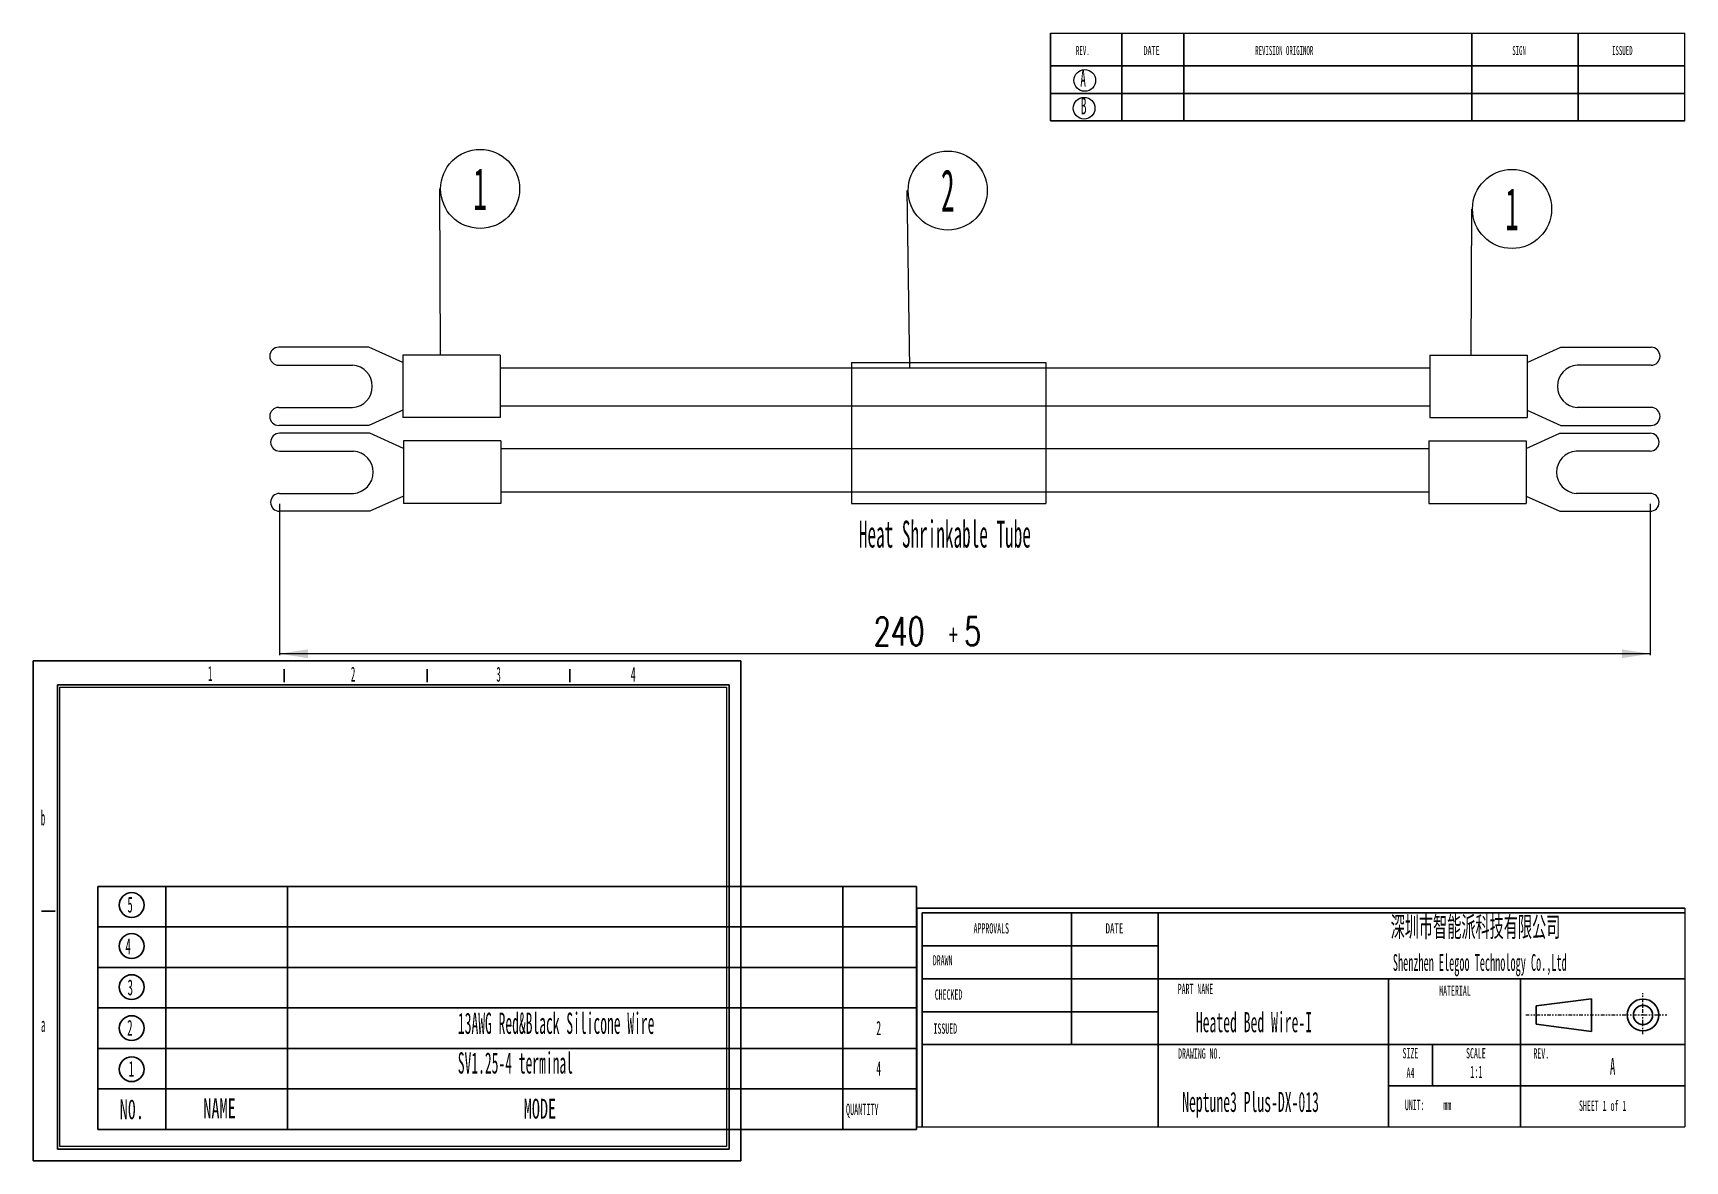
# Model space of a CAD drawing. Header units: millimetres. Extents: x 0 to 117, y 0 to 80.
import ezdxf
from ezdxf.enums import TextEntityAlignment as Align

# ---------------------------------------------------------------- set-up
doc = ezdxf.new("R2010")
doc.units = ezdxf.units.MM
doc.linetypes.add('CENTERX2', pattern=[2.032, 1.27, -0.254, 0.254, -0.254])
doc.linetypes.add('PHANTOM', pattern=[1.27, 0.635, -0.127, 0.127, -0.127, 0.127, -0.127])
for name, color, linetype, lineweight in [('SLD-0', 179, 'Continuous', 30), ('中心线层', 1, 'CENTERX2', 15), ('尺寸线层', 3, 'Continuous', 15), ('粗实线层', 179, 'Continuous', 30)]:
    doc.layers.add(name, color=color, linetype=linetype, lineweight=lineweight)
doc.layers.add('SLD-0_0', color=179, linetype='Continuous')
doc.styles.add('SLDTEXTSTYLE0', font='TXT', dxfattribs={"width": 0.469})
doc.styles.add('SLDTEXTSTYLE1', font='TXT', dxfattribs={"width": 0.63525})
doc.styles.add('SLDTEXTSTYLE10', font='TXT', dxfattribs={"width": 0.50025})
doc.styles.add('SLDTEXTSTYLE11', font='TXT', dxfattribs={"width": 0.7, "bigfont": 'bigfont'})
doc.styles.add('SLDTEXTSTYLE2', font='TXT', dxfattribs={"width": 0.56, "bigfont": 'bigfont'})
doc.styles.add('SLDTEXTSTYLE3', font='TXT', dxfattribs={"width": 0.45})
doc.styles.add('SLDTEXTSTYLE4', font='TXT', dxfattribs={"width": 0.55055})
doc.styles.add('SLDTEXTSTYLE5', font='TXT', dxfattribs={"width": 0.49})
doc.styles.add('SLDTEXTSTYLE6', font='TXT', dxfattribs={"width": 0.434})
doc.styles.add('SLDTEXTSTYLE7', font='TXT', dxfattribs={"width": 0.6})
doc.styles.add('SLDTEXTSTYLE8', font='TXT', dxfattribs={"width": 0.5025})
doc.dimstyles.new('SLDDIMSTYLE0', dxfattribs={"dimtxt": 2, "dimasz": 0.35, "dimexe": 0, "dimexo": 0.0625, "dimgap": 0.5, "dimtad": 2, "dimrnd": 1e-09, "dimzin": 12, "dimdsep": 46, "dimtxsty": 'SLDTEXTSTYLE0', "dimsah": 1, "dimcen": 0.09, "dimadec": 0, "dimazin": 3, "dimtfac": 1, "dimtdec": 3, "dimtofl": 0, "dimtmove": 0, "dimatfit": 3, "dimfxl": 0, "dimfrac": 2, "dimtolj": 1, "dimtzin": 12, "dimarcsym": 0})
doc.dimstyles.new('SLDDIMSTYLE1', dxfattribs={"dimtxt": 0.18, "dimasz": 0.35, "dimexe": 0, "dimexo": 0.0625, "dimgap": 0, "dimtad": 0, "dimtih": 1, "dimtoh": 1, "dimdec": 0, "dimrnd": 1e-09, "dimzin": 0, "dimdsep": 46, "dimtxsty": 'Standard', "dimsah": 1, "dimcen": 0.09, "dimadec": 0, "dimazin": 0, "dimtfac": 0.35, "dimtdec": 0, "dimtofl": 0, "dimtmove": 0, "dimatfit": 3, "dimfxl": 0, "dimfrac": 2, "dimtolj": 1, "dimtzin": 0, "dimarcsym": 0})

# ---------------------------------------------------------------- blocks, each defined once
blk = doc.blocks.new('明细栏_1')
at = {"layer": '粗实线层', "color": 7}
for p, q in [((144.46, 42.89), (0, 42.89)), ((0, 0), (0, 42.89)), ((12, 42.89), (12, 0)), ((33.51, 42.89), (33.51, 0)), ((131.49, 42.89), (131.49, 0)), ((144.46, 42.89), (144.46, 0)), ((144.46, 35.74), (0, 35.74)), ((144.46, 28.59), (0, 28.59)), ((144.46, 21.44), (0, 21.44)), ((0, 14.3), (0, 21.44)), ((144.46, 14.3), (0, 14.3)), ((144.46, 7.17), (0, 7.17)), ((144.46, 0), (0, 0))]:
    blk.add_line(p, q, dxfattribs=at)
for centre in [(6, 39.59), (6, 32.35), (6, 25.11), (6, 17.87), (6, 10.63)]:
    blk.add_circle(centre, 2.19, dxfattribs=at)
at = {"layer": '尺寸线层', "attachment_point": 1}
for s, insert, char_height, style in [('5', (5.24, 41.06), 2.8, 'SLDTEXTSTYLE8'), ('4', (4.9, 33.72), 2.8, 'SLDTEXTSTYLE8'), ('3', (5.27, 26.47), 2.8, 'SLDTEXTSTYLE8'), ('2', (5.2, 19.33), 2.8, 'SLDTEXTSTYLE8'), ('1', (5.48, 12.09), 2.8, 'SLDTEXTSTYLE8'), ('N0.', (3.88, 5.31), 3.5, 'SLDTEXTSTYLE7'), ('NAME', (18.64, 5.47), 3.5, 'SLDTEXTSTYLE7'), ('MODE', (75.17, 5.41), 3.5, 'SLDTEXTSTYLE7'), ('QUANTITY', (132.02, 4.54), 2, 'SLDTEXTSTYLE8')]:
    blk.add_mtext(s, dxfattribs=dict(at, insert=insert, char_height=char_height, style=style))
at = {"layer": '尺寸线层', "color": 7}
for tag in ['规格1', '数量1', '规格2', '规格3', '规格4_', '规格5', '数量2', '数量3', '数量4', '数量5_', '名称1', '名称2', '名称3', '名称4', '名称5']:
    blk.add_attdef(tag, (0, 0), '', height=1, dxfattribs=at)
blk = doc.blocks.new('ELEGOO标题栏_1')
at = {"layer": 'SLD-0', "color": 179, "linetype": 'Continuous'}
for p, q in [((133.85, 38.11), (0, 38.11)), ((0, 38.11), (0, 0)), ((133.85, 37.29), (0.96, 37.29)), ((0.96, 37.29), (0.96, 0)), ((26.95, 37.29), (26.95, 14.34)), ((42.07, 37.29), (42.07, 0)), ((42.07, 31.55), (0.96, 31.55)), ((133.85, 25.81), (0.96, 25.81)), ((82.22, 25.81), (82.22, 0)), ((105.17, 0), (105.17, 25.81)), ((107.93, 21.13), (117.56, 22.32)), ((107.93, 17.89), (107.93, 21.13)), ((117.56, 16.63), (117.56, 22.32)), ((42.07, 20.08), (0.96, 20.08)), ((107.93, 17.89), (117.56, 16.63)), ((133.85, 14.34), (0.96, 14.34)), ((89.87, 14.34), (89.87, 7.17)), ((82.22, 7.17), (133.85, 7.17))]:
    blk.add_line(p, q, dxfattribs=at)
for radius in [2.77, 1.67]:
    blk.add_circle((126.54, 19.51), radius, dxfattribs=at)
at = {"layer": 'SLD-0_0'}
for p in [(133.85, 38.11), (0, 0)]:
    blk.add_line(p, (133.85, 0), dxfattribs=at)
at = {"layer": '中心线层', "color": 1, "linetype": 'PHANTOM', "lineweight": 15}
for p, q in [((126.54, 16.16), (126.54, 23.3)), ((106.1, 19.51), (130.7, 19.51))]:
    blk.add_line(p, q, dxfattribs=at)
at = {"layer": 'SLD-0'}
for s, insert, char_height, attachment_point, style in [('APPROVALS', (13, 35.5), 1.793, 2, 'SLDTEXTSTYLE0'), ('DATE', (34.46, 35.5), 1.793, 2, 'SLDTEXTSTYLE1'), ('\\M+1905B圳\\M+18E73\\M+19271\\M+1945C\\M+19468\\M+189C8\\M+18B5A\\M+1974C\\M+18CC0\\M+18CF6\\M+18E69', (97.36, 36.73), 4, 2, 'SLDTEXTSTYLE2'), ('DRAWN', (4.52, 29.93), 1.793, 2, 'SLDTEXTSTYLE0'), ('Shenzhen Elegoo Technology Co.,Ltd', (98.11, 30.11), 2.9104, 2, 'SLDTEXTSTYLE3'), ('CHECKED', (5.55, 23.97), 1.793, 2, 'SLDTEXTSTYLE0'), ('PART NAME', (48.56, 24.94), 1.793, 2, 'SLDTEXTSTYLE0'), ('MATERIAL', (93.78, 24.64), 1.793, 2, 'SLDTEXTSTYLE0'), ('ISSUED', (4.99, 18.03), 1.793, 2, 'SLDTEXTSTYLE0'), ('DRAWING NO.', (49.31, 13.69), 1.7927, 2, 'SLDTEXTSTYLE0'), ('SIZE', (86.02, 13.75), 1.793, 2, 'SLDTEXTSTYLE0'), ('SCALE', (97.43, 13.74), 1.793, 2, 'SLDTEXTSTYLE0'), ('REV.', (108.82, 13.72), 1.793, 2, 'SLDTEXTSTYLE0'), ('A', (120.78, 12.04), 2.91, 1, 'SLDTEXTSTYLE0'), ('A4', (86.03, 10.34), 1.793, 2, 'SLDTEXTSTYLE0'), ('1:1', (97.51, 10.67), 2.117, 2, 'SLDTEXTSTYLE0'), ('UNIT:', (86.77, 4.73), 1.793, 2, 'SLDTEXTSTYLE0'), ('mm', (92.44, 4.74), 1.793, 2, 'SLDTEXTSTYLE0'), ('SHEET 1 of 1', (119.51, 4.6), 1.7927, 2, 'SLDTEXTSTYLE0')]:
    blk.add_mtext(s, dxfattribs=dict(at, insert=insert, char_height=char_height, attachment_point=attachment_point, style=style))
at = {"layer": '尺寸线层', "color": 179}
for tag in ['材质', '绘制者', '发布者', '发布日期', '绘图日期', '零件名称', '审核者', '审核日期', '图纸编号']:
    blk.add_attdef(tag, (0, 0), '', height=1, dxfattribs=at)
blk = doc.blocks.new('图框_1')
at = {"layer": 'SLD-0', "color": 7}
for p, q in [((0, 207.38), (293.52, 207.38)), ((0, 0), (0, 207.38)), ((293.52, 207.38), (293.52, 0)), ((293.52, 0), (0, 0))]:
    blk.add_line(p, q, dxfattribs=at)
at = {"layer": 'SLD-0', "color": 7, "linetype": 'Continuous'}
for p, q in [((104.11, 198.49), (104.11, 203.88)), ((163.36, 198.49), (163.36, 203.88)), ((222.61, 198.49), (222.61, 203.88)), ((10.1, 4.94), (10.1, 197.5)), ((10.1, 197.5), (288.58, 197.5)), ((288.58, 197.5), (288.58, 4.94)), ((9.21, 103.56), (3.48, 103.56)), ((288.58, 4.94), (10.1, 4.94))]:
    blk.add_line(p, q, dxfattribs=at)
at = {"layer": 'SLD-0', "color": 7, "lineweight": 15}
for p, q in [((11.08, 5.93), (11.08, 196.52)), ((11.08, 196.52), (287.59, 196.52)), ((287.59, 196.52), (287.59, 5.93)), ((287.59, 5.93), (11.08, 5.93))]:
    blk.add_line(p, q, dxfattribs=at)
at = {"layer": 'SLD-0', "char_height": 6.17, "attachment_point": 1}
for s, insert, style in [('1', (72.52, 205.23), 'SLDTEXTSTYLE6'), ('2', (131.8, 204.98), 'SLDTEXTSTYLE6'), ('3', (192.12, 204.92), 'SLDTEXTSTYLE6'), ('4', (247.85, 204.92), 'SLDTEXTSTYLE5'), ('b', (3.24, 145.35), 'SLDTEXTSTYLE6'), ('a', (3.29, 59.68), 'SLDTEXTSTYLE6')]:
    blk.add_mtext(s, dxfattribs=dict(at, insert=insert, style=style))
blk = doc.blocks.new('图框1_1')
at = {"color": 7, "linetype": 'Continuous', "xscale": 0.4201680672268908, "yscale": 0.4201680672268908, "zscale": 0.4201680672268908}
blk.add_blockref('图框_1', (0, 0), dxfattribs=at)
blk = doc.blocks.new('更新记录栏_1')
at = {"layer": 'SLD-0', "color": 7, "linetype": 'Continuous'}
for p, q in [((-110.52, 0), (-110.52, -15.3)), ((-98.13, 0), (-98.13, -15.3)), ((-87.3, 0), (-87.3, -15.3)), ((-110.52, -5.74), (0, -5.74)), ((-110.52, -10.52), (0, -10.52)), ((-110.52, -15.3), (0, -15.3))]:
    blk.add_line(p, q, dxfattribs=at)
at = {"layer": 'SLD-0', "color": 7}
for p, q in [((-37.16, 0), (-37.16, -15.3)), ((-18.58, 0), (-18.58, -15.3))]:
    blk.add_line(p, q, dxfattribs=at)
at = {"layer": 'SLD-0', "color": 2, "lineweight": 0}
for centre in [(-104.56, -8.25), (-104.68, -13.1)]:
    blk.add_circle(centre, 1.89, dxfattribs=at)
at = {"layer": '粗实线层', "color": 7, "lineweight": 15}
for p in [(-110.52, 0), (0, -15.3)]:
    blk.add_line(p, (0, 0), dxfattribs=at)
at = {"layer": 'SLD-0', "attachment_point": 1}
for s, insert, char_height, style in [('REV.', (-106.09, -2.27), 1.554, 'SLDTEXTSTYLE0'), ('DATE', (-94.32, -2.27), 1.554, 'SLDTEXTSTYLE4'), ('REVISION ORIGINOR', (-74.87, -2.27), 1.5536, 'SLDTEXTSTYLE0'), ('SIGN', (-30.09, -2.27), 1.554, 'SLDTEXTSTYLE0'), ('ISSUED', (-12.7, -2.27), 1.554, 'SLDTEXTSTYLE0'), ('A', (-105.34, -6.43), 2.9, 'SLDTEXTSTYLE5'), ('B', (-105.23, -11.28), 2.9, 'SLDTEXTSTYLE5')]:
    blk.add_mtext(s, dxfattribs=dict(at, insert=insert, char_height=char_height, style=style))
at = {"layer": '尺寸线层', "color": 7}
for tag in ['A版本更新内容_1', 'A版本更新内容_2', '标记A', '标记B', '发布者A', '发布者B', '日期A', '日期B']:
    blk.add_attdef(tag, (0, 0), '', height=1, dxfattribs=at)
blk = doc.blocks.new('_D')
at = {"layer": 'SLD-0_0'}
for p, q in [((17.33, 46.43), (17.33, 35.73)), ((114.15, 46.43), (114.15, 35.73)), ((114.15, 35.83), (17.33, 35.83))]:
    blk.add_line(p, q, dxfattribs=at)
for points in [[(17.33, 35.83), (19.33, 35.52), (19.33, 36.14)], [(114.15, 35.83), (112.15, 36.14), (112.15, 35.52)]]:
    blk.add_solid(points, dxfattribs=at)
at = {"layer": 'SLD-0_0', "insert": (59.3, 38.41), "char_height": 2, "attachment_point": 1, "style": 'SLDTEXTSTYLE11'}
blk.add_mtext('240 ﹢5', dxfattribs=at)
blk = doc.blocks.new('SW_SYMBOL_C#_1')
at = {"layer": 'SLD-0_0', "color": 0}
blk.add_circle((80, 50), 80, dxfattribs=at)
at = {"layer": 'SLD-0_0', "color": 0, "insert": (80, 50), "char_height": 85.9, "attachment_point": 5, "style": 'SLDTEXTSTYLE0'}
blk.add_mtext('1', dxfattribs=at)
blk = doc.blocks.new('SW_NOTE_0')
at = {"layer": 'SLD-0_0', "color": 0, "xscale": 0.03490909090909091, "yscale": 0.03490909090909091, "zscale": 0.03490909090909091}
blk.add_blockref('SW_SYMBOL_C#_1', (0.06, -1.74), dxfattribs=at)
blk = doc.blocks.new('SW_SYMBOL_C#_2')
at = {"layer": 'SLD-0_0', "color": 0}
blk.add_circle((80, 50), 80, dxfattribs=at)
at = {"layer": 'SLD-0_0', "color": 0, "insert": (80, 50), "char_height": 85.9, "attachment_point": 5, "style": 'SLDTEXTSTYLE0'}
blk.add_mtext('2', dxfattribs=at)
blk = doc.blocks.new('SW_NOTE_1')
at = {"layer": 'SLD-0_0', "color": 0, "xscale": 0.03490909090909091, "yscale": 0.03490909090909091, "zscale": 0.03490909090909091}
blk.add_blockref('SW_SYMBOL_C#_2', (0.06, -1.74), dxfattribs=at)
blk = doc.blocks.new('SW_NOTE_2')
at = {"layer": 'SLD-0_0', "color": 0, "xscale": 0.03490909090909091, "yscale": 0.03490909090909091, "zscale": 0.03490909090909091}
blk.add_blockref('SW_SYMBOL_C#_1', (0.05, -1.74), dxfattribs=at)

msp = doc.modelspace()

# ---------------------------------------------------------------- linework, layer by layer
at = {"layer": 'SLD-0_0', "color": 179, "linetype": 'Continuous', "lineweight": 0}
for p, q in [((23.647, 57.482), (17.271, 57.482)), ((26.03, 56.4), (23.647, 57.482)), ((17.271, 56.211), (22.489, 56.211)), ((26.03, 56.933), (26.03, 52.512)), ((32.902, 56.933), (26.03, 56.933)), ((32.902, 56.933), (32.902, 52.512)), ((32.902, 56.029), (32.902, 53.347)), ((17.271, 53.233), (22.489, 53.233)), ((26.03, 53.044), (23.647, 51.963)), ((32.902, 52.512), (26.03, 52.512)), ((105.451, 53.044), (107.834, 51.963)), ((114.21, 53.233), (108.992, 53.233)), ((23.647, 51.963), (17.271, 51.963)), ((23.71, 51.411), (17.334, 51.411)), ((26.093, 50.33), (23.71, 51.411)), ((107.834, 51.963), (114.21, 51.963)), ((26.093, 50.863), (26.093, 46.441)), ((32.965, 50.863), (26.093, 50.863)), ((32.965, 50.863), (32.965, 46.441)), ((17.334, 50.141), (22.552, 50.141)), ((32.965, 49.886), (32.965, 47.276)), ((17.334, 47.163), (22.552, 47.163)), ((26.093, 46.974), (23.71, 45.893)), ((105.389, 46.974), (107.771, 45.893)), ((114.148, 47.163), (108.929, 47.163)), ((23.71, 45.893), (17.334, 45.893)), ((32.965, 46.441), (26.093, 46.441)), ((107.771, 45.893), (114.148, 45.893))]:
    msp.add_line(p, q, dxfattribs=at)
at = {"layer": 'SLD-0_0'}
for p, q in [((105.451, 56.4), (107.834, 57.482)), ((107.834, 57.482), (114.21, 57.482)), ((32.902, 56.029), (98.579, 56.029)), ((57.734, 56.4), (71.457, 56.4)), ((57.734, 56.4), (57.734, 46.441)), ((71.457, 56.4), (71.457, 46.441)), ((98.579, 56.933), (105.451, 56.933)), ((98.579, 56.933), (98.579, 52.512)), ((98.579, 56.029), (98.579, 53.347)), ((105.451, 56.933), (105.451, 52.512)), ((114.21, 56.211), (108.992, 56.211)), ((32.902, 53.347), (98.579, 53.347)), ((98.579, 52.512), (105.451, 52.512)), ((105.389, 50.33), (107.771, 51.411)), ((107.771, 51.411), (114.148, 51.411)), ((32.965, 50.33), (98.516, 50.33)), ((98.516, 50.863), (105.389, 50.863)), ((98.516, 50.863), (98.516, 46.441)), ((105.389, 50.863), (105.389, 46.441)), ((98.516, 49.886), (98.516, 47.276)), ((114.148, 50.141), (108.929, 50.141)), ((32.965, 47.276), (98.516, 47.276)), ((57.734, 46.441), (71.457, 46.441)), ((98.516, 46.441), (105.389, 46.441))]:
    msp.add_line(p, q, dxfattribs=at)
at = {"layer": 'SLD-0_0', "color": 179, "linetype": 'Continuous', "lineweight": 0}
for centre, radius, start, end in [((17.271, 56.847), 0.635, 90, 270), ((22.39, 54.722), 1.493, 273.80727, 86.19273), ((17.271, 52.598), 0.635, 90, 270), ((114.21, 52.598), 0.635, 270, 90), ((17.334, 50.776), 0.635, 90, 270), ((22.453, 48.652), 1.493, 273.80727, 86.19273), ((17.334, 46.528), 0.635, 90, 270), ((114.148, 46.528), 0.635, 270, 90)]:
    msp.add_arc(centre, radius, start, end, dxfattribs=at)
at = {"layer": 'SLD-0_0'}
for centre, radius, start, end in [((114.21, 56.847), 0.635, 270, 90), ((109.091, 54.722), 1.493, 93.80727, 266.19273), ((114.148, 50.776), 0.635, 270, 90), ((109.029, 48.652), 1.493, 93.80727, 266.19273)]:
    msp.add_arc(centre, radius, start, end, dxfattribs=at)

# ---------------------------------------------------------------- block references
at = {"color": 7, "linetype": 'Continuous', "xscale": 0.4054583603924979, "yscale": 0.4054583603924979, "zscale": 0.4054583603924979}
for name, p in [('更新记录栏_1', (116.606, 79.68)), ('图框1_1', (-0.084, 0))]:
    msp.add_blockref(name, p, dxfattribs=at)
at = {"color": 7, "linetype": 'Continuous'}
ref = msp.add_blockref('明细栏_1', (4.482, 2.227), dxfattribs=dict(at, xscale=0.4003997895315147, yscale=0.4003997895315147, zscale=0.4003997895315147))
ref.add_attrib('数量1', '4', dxfattribs={"layer": '尺寸线层', "color": 7, "height": 1.001, "style": 'SLDTEXTSTYLE10', "width": 0.50025}).set_placement((59.481, 5.731), align=Align.BOTTOM_LEFT)
ref.add_attrib('数量2', '2', dxfattribs={"layer": '尺寸线层', "color": 7, "height": 1.001, "style": 'SLDTEXTSTYLE10', "width": 0.50025}).set_placement((59.481, 8.589), align=Align.BOTTOM_LEFT)
ref = msp.add_blockref('ELEGOO标题栏_1', (62.335, 2.402), dxfattribs=dict(at, xscale=0.4054583603924979, yscale=0.4054583603924979, zscale=0.4054583603924979))
ref.add_attrib('零件名称', 'Heated Bed Wire-I', dxfattribs={"layer": '尺寸线层', "color": 179, "height": 1.4191, "style": 'SLDTEXTSTYLE10', "width": 0.50025}).set_placement((82.055, 8.668), align=Align.BOTTOM_LEFT)
ref.add_attrib('图纸编号', 'Neptune3 Plus-DX-013', dxfattribs={"layer": '尺寸线层', "color": 179, "height": 1.4191, "style": 'SLDTEXTSTYLE10', "width": 0.50025}).set_placement((81.092, 3.038), align=Align.BOTTOM_LEFT)
at = {"layer": 'SLD-0_0'}
for name, p in [('SW_NOTE_0', (28.643, 68.663)), ('SW_NOTE_1', (61.675, 68.546)), ('SW_NOTE_2', (101.547, 67.246))]:
    msp.add_blockref(name, p, dxfattribs=at)

# ---------------------------------------------------------------- texts
at = {"layer": 'SLD-0_0', "attachment_point": 1, "style": 'SLDTEXTSTYLE0'}
for s, insert, char_height in [('Heat Shrinkable Tube', (58.249, 45.239), 1.905), ('13AWG Red&Black Silicone Wire', (29.931, 10.479), 1.5), ('SV1.25-4 terminal', (29.92, 7.676), 1.5)]:
    msp.add_mtext(s, dxfattribs=dict(at, insert=insert, char_height=char_height))

# ---------------------------------------------------------------- dimensions: what is measured, and where the dimension line sits
at = {"layer": 'SLD-0_0'}
dim = msp.add_linear_dim(base=(17.334, 35.831), p1=(114.148, 46.528), p2=(17.334, 46.528), text='240 ﹢5', dimstyle='SLDDIMSTYLE0', dxfattribs=at)
dim.commit()
dim.dimension.update_dxf_attribs({"geometry": '_D', "text_midpoint": (62.026, 35.831), "dimtype": 160})

# ---------------------------------------------------------------- leaders
for points in [[(28.695, 56.933), (28.643, 68.663)], [(61.854, 56.029), (61.675, 68.546)], [(101.493, 56.933), (101.547, 67.246)]]:
    msp.add_leader(points, dimstyle='SLDDIMSTYLE1', dxfattribs=at)

doc.saveas('drawing.dxf')
